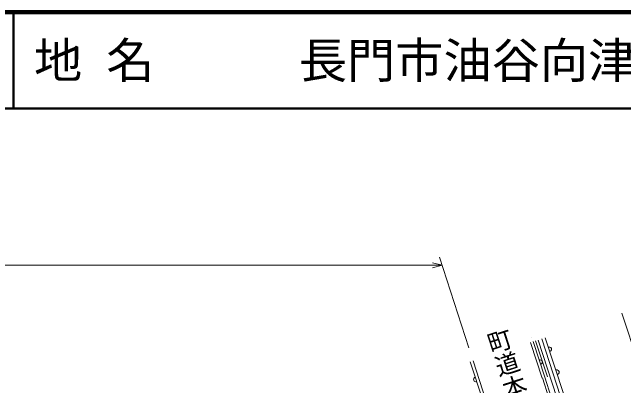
# Model space of a CAD drawing. Units: millimetres, scale not verified. Extents: x 40000 to 680000, y 20000 to 380000.
# Drawn here: x 368122 to 431532, y 341236 to 380000 of the extents above; entities that cross this region are included whole.
import ezdxf
from ezdxf.enums import TextEntityAlignment as Align

# ---------------------------------------------------------------- set-up
doc = ezdxf.new("R2010")
doc.units = ezdxf.units.MM
doc.header["$LTSCALE"] = 1000
for name, color, linetype, lineweight in [('M-BGD', 7, 'Continuous', 13), ('M-STR-HTXT', 7, 'Continuous', 13), ('M-TTL', 2, 'Continuous', 140), ('M-TTL-LINE', 7, 'Continuous', 50), ('M-TTL-TXT', 7, 'Continuous', 13)]:
    doc.layers.add(name, color=color, linetype=linetype, lineweight=lineweight)
doc.styles.add('@ＭＳ ゴシック', font='')
doc.styles.add('ＭＳ ゴシック', font='')
doc.styles.get('@ＭＳ ゴシック').set_extended_font_data('@MS Gothic')
doc.styles.get('ＭＳ ゴシック').set_extended_font_data('MS Gothic')

msp = doc.modelspace()

# ---------------------------------------------------------------- linework, layer by layer
at = {"layer": 'M-BGD'}
for p, q in [((431330, 348756), (433498, 342169)), ((423399, 346220), (425328, 340337)), ((421851, 345725), (423065, 342036)), ((423621, 342173), (422391, 345898)), ((422663, 345985), (424607, 340011)), ((423044, 346107), (424987, 340135)), ((415616, 343731), (417619, 337552)), ((415901, 343822), (417904, 337645)), ((423064, 342038), (423111, 342054)), ((423111, 342054), (423763, 339995))]:
    msp.add_line(p, q, dxfattribs=at)
msp.add_lwpolyline([(422135, 345823), (423350, 342130), (424002, 340070)], dxfattribs=at)
for centre, start, end in [((422051, 346058), 106.91509, 108.29201), ((422051, 346058), 288.29201, 289.51206), ((423800, 345014), 288.17152, 108.17152), ((422836, 343685), 288.29201, 108.29201), ((424580, 342639), 288.17152, 108.17152), ((416211, 341895), 107.96473, 287.96473)]:
    msp.add_arc(centre, 250, start, end, dxfattribs=at)
at = {"layer": 'M-STR-HTXT'}
for p, q in [((412409, 354593), (415466, 345165)), ((412686, 353739), (411686, 353989)), ((412686, 353739), (149892, 353739)), ((412686, 353739), (411686, 353489))]:
    msp.add_line(p, q, dxfattribs=at)
at = {"layer": 'M-TTL'}
msp.add_line((680000, 380000), (40000, 380000), dxfattribs=at)
at = {"layer": 'M-TTL-LINE'}
for p, q in [((368250, 380000), (368250, 370000)), ((40000, 370000), (680000, 370000))]:
    msp.add_line(p, q, dxfattribs=at)

# ---------------------------------------------------------------- texts
at = {"layer": 'M-STR-HTXT', "style": '@ＭＳ ゴシック'}
msp.add_text('町道本郷', height=1833, rotation=287.965, dxfattribs=at).set_placement((419802, 342318), align=Align.MIDDLE_CENTER)
at = {"layer": 'M-TTL-TXT', "style": 'ＭＳ ゴシック'}
msp.add_text('地 名      長門市油谷向津具下', height=3666, dxfattribs=at).set_placement((370380, 375000), align=Align.MIDDLE_LEFT)

doc.saveas('drawing.dxf')
